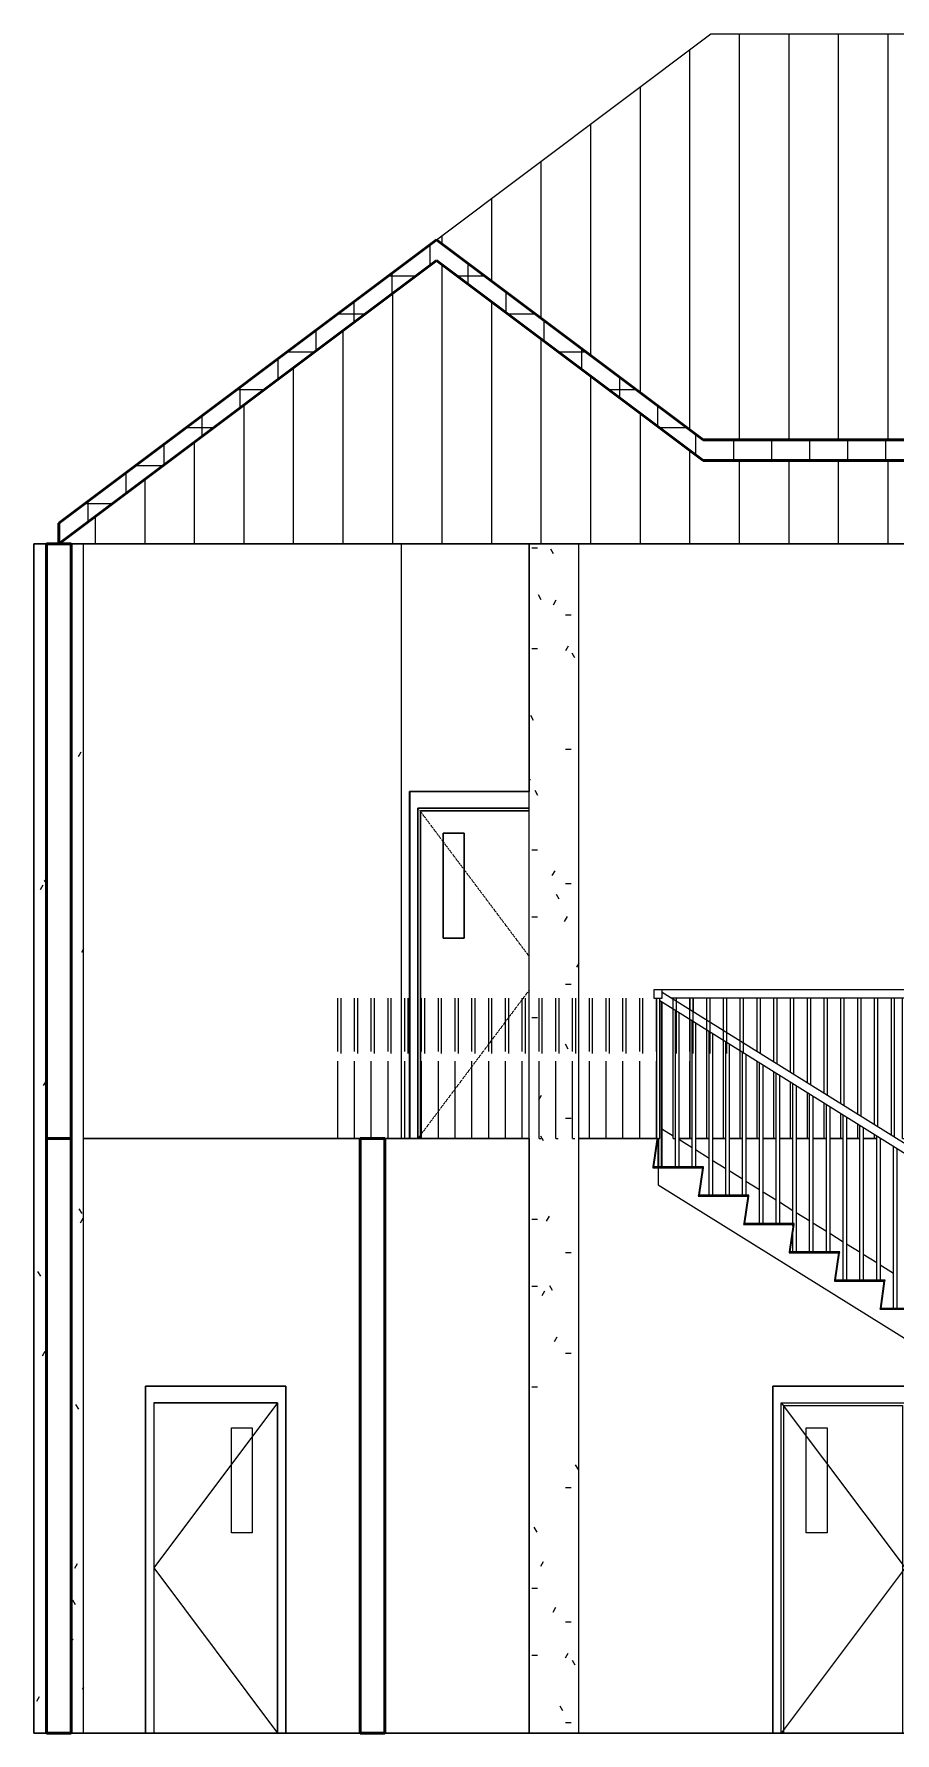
# Model space of a CAD drawing. Header units: millimetres. Extents: x 5566 to 76250, y 4768 to 55588.
# Drawn here: x 62875 to 68090, y 41392 to 51680 of the extents above; entities that cross this region are included whole.
import ezdxf

# ---------------------------------------------------------------- set-up
doc = ezdxf.new("R2010")
doc.units = ezdxf.units.MM
doc.linetypes.add('Dash 1_5mm', pattern=[3, 1.5, -1.5])
doc.layers.get('0').update_dxf_attribs({"color": 250})
for name, color, linetype, lineweight in [('A-COLS-____-OTLN', 7, 'Continuous', 9), ('A-DOOR', 255, 'Continuous', 15), ('A-DOOR-____-OTLN-1', 31, 'Dash 1_5mm', 9), ('A-DOOR-____-OTLN-2', 31, 'Continuous', 9), ('A-DOOR-FRAM', 255, 'Continuous', 18), ('A-DOOR-FRAM-OTLN', 31, 'Continuous', 9), ('A-DOOR-GLAZ-MCUT', 7, 'Continuous', 35), ('A-DOOR-GLAZ-OTLN', 7, 'Continuous', 9), ('A-FLOR-____-OTLN', 7, 'Continuous', 15), ('A-FLOR-HRAL', 255, 'Continuous', 9), ('A-FLOR-HRAL-OTLN', 11, 'Continuous', 9), ('A-GLAZ-____-OTLN', 7, 'Continuous', 15), ('A-ROOF-____-MCUT', 7, 'Continuous', 50), ('A-ROOF-____-OTLN', 7, 'Continuous', 15), ('A-WALL-____-MCUT', 7, 'Continuous', 50), ('A-WALL-____-OTLN', 7, 'Continuous', 15), ('P-SANR-FIXT-OTLN', 7, 'Continuous', 9), ('S-STRS-____-MCUT', 7, 'Continuous', 18), ('S-STRS-____-OTLN', 7, 'Continuous', 9)]:
    doc.layers.add(name, color=color, linetype=linetype, lineweight=lineweight)
doc.layers.add('A-ROOF-____-PATT-1', color=7, linetype='Continuous', lineweight=9, true_color=0xc0c0c0)
pattern_1 = [(0, (70563.75, 46535.98), (812.8, 203.2), [33.528, -576.072, 33.528, -576.072, -3251.2]), (0, (70563.75, 46535.98), (812.8, 203.2), [-1219.2, 33.528, -1185.672, 33.528, -576.072, -1422.4]), (0, (70563.75, 46535.98), (812.8, 203.2), [-3048, 33.528, -372.872, 33.528, -982.472]), (120, (70868.55, 46637.58), (-582.3764, 602.3054), [33.528, -576.072, 33.528, -3827.272]), (120, (70868.55, 46637.58), (-582.3764, 602.3054), [-643.128, -576.072, 33.528, -1185.672, -2032]), (120, (70868.55, 46637.58), (-582.3764, 602.3054), [-2438.4, 33.528, -576.072, 33.528, -1388.872]), (120, (70868.55, 46637.58), (-582.3764, 602.3054), [-3081.528, -372.872, 33.528, -982.472]), (240, (70970.15, 47043.98), (-230.4236, -805.5054), [33.528, -576.072, 33.528, -3827.272]), (240, (70970.15, 47043.98), (-230.4236, -805.5054), [-643.128, -576.072, 33.528, -1185.672, -2032]), (240, (70970.15, 47043.98), (-230.4236, -805.5054), [-2438.4, 33.528, -576.072, 33.528, -1388.872]), (240, (70970.15, 47043.98), (-230.4236, -805.5054), [-3081.528, -372.872, 33.528, -982.472])]

# ---------------------------------------------------------------- blocks, each defined once
blk = doc.blocks.new('M_Door-Passage-Single-Vision_Lite - 750 x 2000mm-1696654-Section 3')
at = {"layer": 'A-DOOR'}
for p, q in [((-8497, 2000), (-9247, 2000)), ((-9247, 2000), (-9247, 0)), ((-8497, 2000), (-9247, 1000)), ((-8497, 0), (-8497, 2000)), ((-8777, 1213), (-8777, 1848)), ((-8777, 1848), (-8650, 1848)), ((-8650, 1848), (-8650, 1213)), ((-8650, 1213), (-8777, 1213)), ((-9247, 1000), (-8497, 0)), ((-9247, 0), (-8497, 0))]:
    blk.add_line(p, q, dxfattribs=at)
at = {"layer": 'A-DOOR-FRAM'}
for p, q in [((-9247, 2000), (-9247, 0)), ((-9247, 2000), (-8497, 2000)), ((-8497, 2000), (-8497, 0)), ((-9247, 0), (-9297, 0)), ((-8497, 0), (-8447, 0))]:
    blk.add_line(p, q, dxfattribs=at)
blk = doc.blocks.new('M_Door-Passage-Single-Vision_Lite - 750 x 2000mm-V1-Section 3')
at = {"layer": 'A-DOOR'}
for p, q in [((-5447, 2000), (-4697, 1000)), ((-5295, 1848), (-5168, 1848)), ((-5295, 1213), (-5295, 1848)), ((-5168, 1848), (-5168, 1213)), ((-5168, 1213), (-5295, 1213)), ((-4697, 1000), (-5447, 0)), ((-5432, 0), (-4713, 0))]:
    blk.add_line(p, q, dxfattribs=at)
at = {"layer": 'A-DOOR-FRAM'}
for p, q in [((-4647, 2100), (-5497, 2100)), ((-5497, 2100), (-5497, 0)), ((-4647, 2100), (-4647, 0)), ((-5447, 2000), (-4697, 2000)), ((-5447, 0), (-5447, 2000)), ((-5432, 1984), (-4713, 1984)), ((-5432, 0), (-5432, 1984)), ((-4713, 1984), (-4713, 0)), ((-4697, 2000), (-4697, 0)), ((-5497, 0), (-5447, 0)), ((-5447, 0), (-5432, 0)), ((-4697, 0), (-4713, 0)), ((-4647, 0), (-4697, 0))]:
    blk.add_line(p, q, dxfattribs=at)
blk = doc.blocks.new('M_Window-Fixed - 600 x 900mm-V6-Section 3')
at = {"layer": 'A-GLAZ-____-OTLN'}
blk.add_line((-9747, 1800), (-9747, 900), dxfattribs=at)
blk = doc.blocks.new('M_Door-Passage-Single-Vision_Lite - 750 x 2000mm-V7-Section 3')
at = {"layer": 'A-DOOR-____-OTLN-2'}
for p, q in [((-6397, 3600), (-6193, 3600)), ((-6193, 3600), (-6397, 3600)), ((-6067, 3600), (-5986, 3600)), ((-5986, 3600), (-6067, 3600)), ((-5966, 3600), (-5884, 3600)), ((-5884, 3600), (-5966, 3600)), ((-5864, 3600), (-5783, 3600)), ((-5783, 3600), (-5864, 3600)), ((-5763, 3600), (-5681, 3600)), ((-5681, 3600), (-5763, 3600)), ((-5661, 3600), (-5647, 3600)), ((-5647, 3600), (-5661, 3600))]:
    blk.add_line(p, q, dxfattribs=at)
at = {"layer": 'A-DOOR-FRAM-OTLN'}
for p, q in [((-6397, 3600), (-6447, 3600)), ((-6447, 3600), (-6397, 3600)), ((-6382, 3600), (-6397, 3600)), ((-6397, 3600), (-6382, 3600)), ((-5647, 3600), (-5661, 3600)), ((-5661, 3600), (-5647, 3600)), ((-5647, 3600), (-5597, 3600)), ((-5597, 3600), (-5647, 3600))]:
    blk.add_line(p, q, dxfattribs=at)
blk = doc.blocks.new('M_Door-Passage-Single-Vision_Lite - 750 x 2000mm-V8-Section 3')
at = {"layer": 'A-DOOR-____-OTLN-1'}
for p, q in [((-7647, 5600), (-6972, 4700)), ((-6972, 4500), (-7647, 3600))]:
    blk.add_line(p, q, dxfattribs=at)
at = {"layer": 'A-DOOR-____-OTLN-2'}
for p, q in [((-7647, 5600), (-7647, 3600)), ((-6972, 5600), (-7647, 5600)), ((-7647, 5600), (-6972, 5600)), ((-7647, 3600), (-7647, 5600)), ((-7495, 5448), (-7368, 5448)), ((-7495, 4813), (-7495, 5448)), ((-7495, 5448), (-7495, 4813)), ((-7368, 5448), (-7495, 5448)), ((-7368, 5448), (-7368, 4813)), ((-7368, 4813), (-7368, 5448)), ((-7368, 4813), (-7495, 4813)), ((-7495, 4813), (-7368, 4813)), ((-7647, 3600), (-6972, 3600)), ((-6972, 3600), (-7647, 3600))]:
    blk.add_line(p, q, dxfattribs=at)
at = {"layer": 'A-DOOR-FRAM-OTLN'}
for p, q in [((-6972, 5700), (-7697, 5700)), ((-7697, 3600), (-7697, 5700)), ((-7697, 5700), (-7697, 3600)), ((-7697, 5700), (-6972, 5700)), ((-6972, 5600), (-7647, 5600)), ((-7647, 5600), (-7647, 3600)), ((-6972, 5600), (-7647, 5600)), ((-7647, 5600), (-7647, 3600)), ((-7647, 5600), (-6972, 5600)), ((-7647, 5600), (-6972, 5600)), ((-7647, 3600), (-7647, 5600)), ((-7647, 3600), (-7647, 5600)), ((-6972, 5584), (-7632, 5584)), ((-7632, 5584), (-7632, 3600)), ((-7632, 5584), (-6972, 5584)), ((-7632, 3600), (-7632, 5584)), ((-7647, 3600), (-7697, 3600)), ((-7697, 3600), (-7647, 3600)), ((-7632, 3600), (-7647, 3600)), ((-7647, 3600), (-7632, 3600))]:
    blk.add_line(p, q, dxfattribs=at)
at = {"layer": 'A-DOOR-GLAZ-OTLN'}
for p, q in [((-7495, 5448), (-7495, 4813)), ((-7368, 5448), (-7495, 5448)), ((-7495, 5448), (-7368, 5448)), ((-7495, 4813), (-7495, 5448)), ((-7368, 4813), (-7368, 5448)), ((-7368, 5448), (-7368, 4813)), ((-7495, 4813), (-7368, 4813)), ((-7368, 4813), (-7495, 4813))]:
    blk.add_line(p, q, dxfattribs=at)
blk = doc.blocks.new('M_Door-Passage-Single-Vision_Lite - 750 x 2000mm-V9-Section 3')
at = {"layer": 'A-DOOR-____-OTLN-2'}
for p, q in [((-8447, 3600), (-9197, 3600)), ((-9197, 3600), (-8447, 3600))]:
    blk.add_line(p, q, dxfattribs=at)
at = {"layer": 'A-DOOR-FRAM-OTLN'}
for p, q in [((-9197, 3600), (-9247, 3600)), ((-9247, 3600), (-9197, 3600)), ((-9197, 3600), (-9182, 3600)), ((-9182, 3600), (-9197, 3600)), ((-8463, 3600), (-8447, 3600)), ((-8447, 3600), (-8463, 3600)), ((-8447, 3600), (-8397, 3600)), ((-8397, 3600), (-8447, 3600))]:
    blk.add_line(p, q, dxfattribs=at)
blk = doc.blocks.new('Railing - 20mm-1718728-Section 3')
at = {"layer": 'A-FLOR-HRAL'}
for p, q in [((-6169, 4426), (-6169, 3429)), ((-6189, 3429), (-6189, 3600))]:
    blk.add_line(p, q, dxfattribs=at)
blk = doc.blocks.new('Railing - 20mm-1718726-Section 3')
at = {"layer": 'A-FLOR-HRAL'}
for p, q in [((-6087, 3429), (-6087, 4376)), ((-6067, 4363), (-6067, 3429))]:
    blk.add_line(p, q, dxfattribs=at)
blk = doc.blocks.new('Railing - 20mm-1718724-Section 3')
at = {"layer": 'A-FLOR-HRAL'}
for p, q in [((-5986, 3429), (-5986, 4312)), ((-5966, 4300), (-5966, 3429))]:
    blk.add_line(p, q, dxfattribs=at)
blk = doc.blocks.new('Railing - 20mm-1718722-Section 3')
at = {"layer": 'A-FLOR-HRAL'}
for p, q in [((-5884, 3257), (-5884, 4249)), ((-5864, 4236), (-5864, 3257))]:
    blk.add_line(p, q, dxfattribs=at)
blk = doc.blocks.new('Railing - 20mm-1718720-Section 3')
at = {"layer": 'A-FLOR-HRAL'}
for p, q in [((-5783, 3257), (-5783, 4185)), ((-5763, 4173), (-5763, 3257))]:
    blk.add_line(p, q, dxfattribs=at)
blk = doc.blocks.new('Railing - 20mm-1718718-Section 3')
at = {"layer": 'A-FLOR-HRAL'}
for p, q in [((-5681, 3257), (-5681, 4122)), ((-5661, 4110), (-5661, 3257))]:
    blk.add_line(p, q, dxfattribs=at)
blk = doc.blocks.new('Railing - 20mm-1718716-Section 3')
at = {"layer": 'A-FLOR-HRAL'}
for p, q in [((-5579, 3086), (-5579, 4059)), ((-5559, 4046), (-5559, 3086))]:
    blk.add_line(p, q, dxfattribs=at)
blk = doc.blocks.new('Railing - 20mm-1718714-Section 3')
at = {"layer": 'A-FLOR-HRAL'}
for p, q in [((-5478, 3086), (-5478, 3995)), ((-5458, 3983), (-5458, 3086))]:
    blk.add_line(p, q, dxfattribs=at)
blk = doc.blocks.new('Railing - 20mm-1718712-Section 3')
at = {"layer": 'A-FLOR-HRAL'}
for p, q in [((-5376, 3086), (-5376, 3932)), ((-5356, 3920), (-5356, 2914)), ((-5376, 3068), (-5376, 3080)), ((-5376, 2914), (-5376, 3027))]:
    blk.add_line(p, q, dxfattribs=at)
blk = doc.blocks.new('Railing - 20mm-1718710-Section 3')
at = {"layer": 'A-FLOR-HRAL'}
for p, q in [((-5275, 2914), (-5275, 3869)), ((-5255, 3856), (-5255, 2914))]:
    blk.add_line(p, q, dxfattribs=at)
blk = doc.blocks.new('Railing - 20mm-1718708-Section 3')
at = {"layer": 'A-FLOR-HRAL'}
for p, q in [((-5173, 2914), (-5173, 3805)), ((-5153, 3793), (-5153, 2914))]:
    blk.add_line(p, q, dxfattribs=at)
blk = doc.blocks.new('Railing - 20mm-1718706-Section 3')
at = {"layer": 'A-FLOR-HRAL'}
for p, q in [((-5071, 2743), (-5071, 3742)), ((-5051, 3730), (-5051, 2743))]:
    blk.add_line(p, q, dxfattribs=at)
blk = doc.blocks.new('Railing - 20mm-1718704-Section 3')
at = {"layer": 'A-FLOR-HRAL'}
for p, q in [((-4970, 2743), (-4970, 3679)), ((-4950, 3666), (-4950, 2743))]:
    blk.add_line(p, q, dxfattribs=at)
blk = doc.blocks.new('Railing - 20mm-1718702-Section 3')
at = {"layer": 'A-FLOR-HRAL'}
for p, q in [((-4868, 2743), (-4868, 3615)), ((-4848, 3603), (-4848, 2743))]:
    blk.add_line(p, q, dxfattribs=at)
blk = doc.blocks.new('Railing - 20mm-1718700-Section 3')
at = {"layer": 'A-FLOR-HRAL'}
for p, q in [((-4767, 2571), (-4767, 3552)), ((-4747, 3540), (-4747, 2571))]:
    blk.add_line(p, q, dxfattribs=at)
blk = doc.blocks.new('Railing - 20mm-1694324-Section 3')
at = {"layer": 'A-FLOR-HRAL'}
for p, q in [((-6173, 4429), (-6173, 3429)), ((-6193, 3429), (-6193, 3600))]:
    blk.add_line(p, q, dxfattribs=at)
blk = doc.blocks.new('Railing - Railing-1694290-Section 3')
for name in ['Railing - 20mm-1694324-Section 3', 'Railing - 20mm-1718728-Section 3', 'Railing - 20mm-1718726-Section 3', 'Railing - 20mm-1718724-Section 3', 'Railing - 20mm-1718722-Section 3', 'Railing - 20mm-1718720-Section 3', 'Railing - 20mm-1718718-Section 3', 'Railing - 20mm-1718716-Section 3', 'Railing - 20mm-1718714-Section 3', 'Railing - 20mm-1718712-Section 3', 'Railing - 20mm-1718710-Section 3', 'Railing - 20mm-1718708-Section 3', 'Railing - 20mm-1718706-Section 3', 'Railing - 20mm-1718704-Section 3', 'Railing - 20mm-1718702-Section 3', 'Railing - 20mm-1718700-Section 3']:
    blk.add_blockref(name, (0, 0))
blk = doc.blocks.new('Top Rail Type - Top Rail_Internal_-1694300-Section 3')
at = {"layer": 'A-FLOR-HRAL'}
for p, q in [((-6183, 4435), (-693, 1013)), ((-693, 1071), (-6168, 4484))]:
    blk.add_line(p, q, dxfattribs=at)
blk = doc.blocks.new('M_Door-Passage-Single-Vision_Lite - 750 x 2000mm-V11-Section 3')
at = {"layer": 'A-DOOR-____-OTLN-2'}
blk.add_line((-9772, 0), (-9817, 0), dxfattribs=at)
blk.add_line((-9772, 0), (-9817, 0), dxfattribs=at)
at = {"layer": 'A-DOOR-FRAM-OTLN'}
for p, q in [((-9772, 0), (-9922, 0)), ((-9922, 0), (-9873, 0)), ((-9873, 0), (-9922, 0)), ((-9922, 0), (-9772, 0)), ((-9873, 0), (-9822, 0)), ((-9822, 0), (-9873, 0)), ((-9822, 0), (-9772, 0)), ((-9772, 0), (-9822, 0))]:
    blk.add_line(p, q, dxfattribs=at)
blk = doc.blocks.new('Railing - 20mm-V14-Section 3')
at = {"layer": 'A-FLOR-HRAL'}
for p, q in [((-5695, 4190), (-5695, 4450)), ((-5675, 4177), (-5675, 4450)), ((-5695, 3600), (-5695, 4131)), ((-5695, 3600), (-5681, 3600))]:
    blk.add_line(p, q, dxfattribs=at)
blk = doc.blocks.new('Railing - 20mm-V15-Section 3')
at = {"layer": 'A-FLOR-HRAL'}
for p, q in [((-5593, 4126), (-5593, 4450)), ((-5573, 4114), (-5573, 4450)), ((-5593, 3600), (-5593, 4067)), ((-5593, 3600), (-5579, 3600))]:
    blk.add_line(p, q, dxfattribs=at)
blk = doc.blocks.new('Railing - 20mm-V16-Section 3')
at = {"layer": 'A-FLOR-HRAL'}
for p, q in [((-5491, 4063), (-5491, 4450)), ((-5471, 4050), (-5471, 4450)), ((-5491, 3600), (-5491, 4004)), ((-5491, 3600), (-5478, 3600))]:
    blk.add_line(p, q, dxfattribs=at)
blk = doc.blocks.new('Railing - Railing-1708716-Section 3')
for name, p in [('Railing - 20mm-V15-Section 3', (-2540, 0)), ('Railing - 20mm-V15-Section 3', (-2438.4, 0)), ('Railing - 20mm-V15-Section 3', (-2336.8, 0)), ('Railing - 20mm-V15-Section 3', (-2235.2, 0)), ('Railing - 20mm-V15-Section 3', (-2133.6, 0)), ('Railing - 20mm-V15-Section 3', (-2032, 0)), ('Railing - 20mm-V15-Section 3', (-1930.4, 0)), ('Railing - 20mm-V15-Section 3', (-1828.8, 0)), ('Railing - 20mm-V15-Section 3', (-1727.2, 0)), ('Railing - 20mm-V15-Section 3', (-1625.6, 0)), ('Railing - 20mm-V15-Section 3', (-1524, 0)), ('Railing - 20mm-V15-Section 3', (-1422.4, 0)), ('Railing - 20mm-V15-Section 3', (-1320.8, 0)), ('Railing - 20mm-V15-Section 3', (-1219.2, 0)), ('Railing - 20mm-V15-Section 3', (-1117.6, 0)), ('Railing - 20mm-V15-Section 3', (-1016, 0)), ('Railing - 20mm-V15-Section 3', (-914.4, 0)), ('Railing - 20mm-V15-Section 3', (-812.8, 0)), ('Railing - 20mm-V15-Section 3', (-711.2, 0)), ('Railing - 20mm-V15-Section 3', (-609.6, 0)), ('Railing - 20mm-V15-Section 3', (-508, 0)), ('Railing - 20mm-V15-Section 3', (-406.4, 0)), ('Railing - 20mm-V15-Section 3', (-304.8, 0)), ('Railing - 20mm-V15-Section 3', (-203.2, 0)), ('Railing - 20mm-V14-Section 3', (0, 0)), ('Railing - 20mm-V15-Section 3', (-101.6, 0)), ('Railing - 20mm-V15-Section 3', (0, 0)), ('Railing - 20mm-V16-Section 3', (0, 0)), ('Railing - 20mm-V16-Section 3', (0, 0)), ('Railing - 20mm-V16-Section 3', (0, 0)), ('Railing - 20mm-V16-Section 3', (0, 0)), ('Railing - 20mm-V16-Section 3', (0, 0)), ('Railing - 20mm-V16-Section 3', (0, 0)), ('Railing - 20mm-V16-Section 3', (0, 0)), ('Railing - 20mm-V16-Section 3', (0, 0)), ('Railing - 20mm-V16-Section 3', (0, 0)), ('Railing - 20mm-V16-Section 3', (0, 0))]:
    blk.add_blockref(name, p)
blk = doc.blocks.new('M_Water Closet - Flush Tank - Private - 6_1 Lpf-V17-Section 3')
at = {"layer": 'P-SANR-FIXT-OTLN'}
for p, q in [((-9747, 4368), (-9747, 4307)), ((-9747, 4368), (-9747, 4307)), ((-9174, 3600), (-9544, 3600)), ((-9544, 3600), (-9174, 3600))]:
    blk.add_line(p, q, dxfattribs=at)
blk = doc.blocks.new('M_Water Closet - Flush Tank - Private - 6_1 Lpf-V18-Section 3')
at = {"layer": 'P-SANR-FIXT-OTLN'}
for p, q in [((-5986, 3600), (-6067, 3600)), ((-6067, 3600), (-5986, 3600)), ((-5884, 3600), (-5966, 3600)), ((-5966, 3600), (-5884, 3600)), ((-5858, 3600), (-5864, 3600)), ((-5864, 3600), (-5858, 3600))]:
    blk.add_line(p, q, dxfattribs=at)
blk = doc.blocks.new('Railing - 20mm-V8-Section 3')
at = {"layer": 'A-FLOR-HRAL'}
for p, q in [((-4712, 3600), (-4712, 4450)), ((-4692, 3600), (-4692, 4450)), ((-4712, 3600), (-4692, 3600))]:
    blk.add_line(p, q, dxfattribs=at)
blk = doc.blocks.new('Railing - 20mm-V9-Section 3')
at = {"layer": 'A-FLOR-HRAL'}
for p, q in [((-6203, 4450), (-6203, 3600)), ((-6183, 3600), (-6183, 4450)), ((-6203, 3600), (-6183, 3600))]:
    blk.add_line(p, q, dxfattribs=at)
blk = doc.blocks.new('Railing - 20mm-V10-Section 3')
at = {"layer": 'A-FLOR-HRAL'}
for p, q in [((-6101, 4443), (-6101, 4450)), ((-6081, 4430), (-6081, 4450)), ((-6101, 3600), (-6101, 4384)), ((-6101, 3600), (-6087, 3600))]:
    blk.add_line(p, q, dxfattribs=at)
blk = doc.blocks.new('Railing - 20mm-V11-Section 3')
at = {"layer": 'A-FLOR-HRAL'}
for p, q in [((-5999, 4380), (-5999, 4450)), ((-5979, 4367), (-5979, 4450)), ((-5999, 3600), (-5999, 4321)), ((-5999, 3600), (-5986, 3600))]:
    blk.add_line(p, q, dxfattribs=at)
blk = doc.blocks.new('Railing - 20mm-V12-Section 3')
at = {"layer": 'A-FLOR-HRAL'}
for p, q in [((-5898, 4316), (-5898, 4450)), ((-5878, 4304), (-5878, 4450)), ((-5898, 3600), (-5898, 4257)), ((-5898, 3600), (-5884, 3600))]:
    blk.add_line(p, q, dxfattribs=at)
blk = doc.blocks.new('Railing - 20mm-V13-Section 3')
at = {"layer": 'A-FLOR-HRAL'}
for p, q in [((-5796, 4253), (-5796, 4450)), ((-5776, 4240), (-5776, 4450)), ((-5796, 3600), (-5796, 4194)), ((-5796, 3600), (-5783, 3600))]:
    blk.add_line(p, q, dxfattribs=at)
blk = doc.blocks.new('Railing - 20mm-V17-Section 3')
at = {"layer": 'A-FLOR-HRAL'}
for p, q in [((-5390, 4000), (-5390, 4450)), ((-5370, 3987), (-5370, 4450)), ((-5390, 3600), (-5390, 3941)), ((-5390, 3600), (-5376, 3600))]:
    blk.add_line(p, q, dxfattribs=at)
blk = doc.blocks.new('Railing - 20mm-V18-Section 3')
at = {"layer": 'A-FLOR-HRAL'}
for p, q in [((-5288, 3936), (-5288, 4450)), ((-5268, 3924), (-5268, 4450)), ((-5288, 3600), (-5288, 3877)), ((-5288, 3600), (-5275, 3600))]:
    blk.add_line(p, q, dxfattribs=at)
blk = doc.blocks.new('Railing - 20mm-V19-Section 3')
at = {"layer": 'A-FLOR-HRAL'}
for p, q in [((-5187, 3873), (-5187, 4450)), ((-5167, 3860), (-5167, 4450)), ((-5187, 3600), (-5187, 3814)), ((-5187, 3600), (-5173, 3600))]:
    blk.add_line(p, q, dxfattribs=at)
blk = doc.blocks.new('Railing - 20mm-V20-Section 3')
at = {"layer": 'A-FLOR-HRAL'}
for p, q in [((-5085, 3810), (-5085, 4450)), ((-5065, 3797), (-5065, 4450)), ((-5085, 3600), (-5085, 3751)), ((-5085, 3600), (-5071, 3600))]:
    blk.add_line(p, q, dxfattribs=at)
blk = doc.blocks.new('Railing - 20mm-V21-Section 3')
at = {"layer": 'A-FLOR-HRAL'}
for p, q in [((-4983, 3746), (-4983, 4450)), ((-4963, 3734), (-4963, 4450)), ((-4983, 3600), (-4983, 3687)), ((-4983, 3600), (-4970, 3600))]:
    blk.add_line(p, q, dxfattribs=at)
blk = doc.blocks.new('Railing - 20mm-V22-Section 3')
at = {"layer": 'A-FLOR-HRAL'}
for p, q in [((-4882, 3683), (-4882, 4450)), ((-4862, 3670), (-4862, 4450)), ((-4882, 3600), (-4882, 3624)), ((-4882, 3600), (-4868, 3600))]:
    blk.add_line(p, q, dxfattribs=at)
blk = doc.blocks.new('Railing - 20mm-V23-Section 3')
at = {"layer": 'A-FLOR-HRAL'}
for p, q in [((-4780, 3620), (-4780, 4450)), ((-4760, 3607), (-4760, 4450))]:
    blk.add_line(p, q, dxfattribs=at)
blk = doc.blocks.new('Railing - Railing-1718751-Section 3')
at = {"layer": 'A-FLOR-HRAL'}
for p, q in [((-6218, 4500), (-6218, 4450)), ((-6168, 4500), (-6218, 4500)), ((-6218, 4450), (-6168, 4450)), ((-6168, 4450), (-6168, 4500)), ((-4693, 4500), (-6168, 4500)), ((-4693, 4450), (-6112, 4450)), ((-4693, 4500), (-4693, 4450))]:
    blk.add_line(p, q, dxfattribs=at)
for name in ['Railing - 20mm-V9-Section 3', 'Railing - 20mm-V10-Section 3', 'Railing - 20mm-V11-Section 3', 'Railing - 20mm-V12-Section 3', 'Railing - 20mm-V13-Section 3', 'Railing - 20mm-V14-Section 3', 'Railing - 20mm-V15-Section 3', 'Railing - 20mm-V16-Section 3', 'Railing - 20mm-V17-Section 3', 'Railing - 20mm-V18-Section 3', 'Railing - 20mm-V19-Section 3', 'Railing - 20mm-V20-Section 3', 'Railing - 20mm-V21-Section 3', 'Railing - 20mm-V22-Section 3', 'Railing - 20mm-V23-Section 3', 'Railing - 20mm-V8-Section 3']:
    blk.add_blockref(name, (0, 0))
blk = doc.blocks.new('Top Rail Type - Top Rail_Internal_-1718892-Section 3')
at = {"layer": 'A-FLOR-HRAL'}
for p, q in [((-6218, 4500), (-6218, 4450)), ((-6168, 4500), (-6218, 4500)), ((-6218, 4450), (-6168, 4450)), ((-6168, 4450), (-6168, 4500)), ((-4693, 4500), (-6168, 4500)), ((-4693, 4450), (-6112, 4450)), ((-4693, 4500), (-4693, 4450))]:
    blk.add_line(p, q, dxfattribs=at)

msp = doc.modelspace()

# ---------------------------------------------------------------- hatches: boundary and pattern name
at = {"layer": 'A-COLS-____-OTLN'}
h = msp.add_hatch(dxfattribs=at)
h.set_pattern_fill('FP_1', color=256, style=0, pattern_type=2)
h.set_pattern_definition(pattern_1)
h.paths.add_polyline_path([(62950, 41392.22561), (62950, 48592.22561), (62875, 48592.22561), (62875, 41392.22561)])
h = msp.add_hatch(dxfattribs=at)
h.set_pattern_fill('FP_1', color=256, style=0, pattern_type=2)
h.set_pattern_definition(pattern_1)
h.paths.add_polyline_path([(63175, 41392.22561), (63175, 48592.22561), (63100, 48592.22561), (63100, 41392.22561)])
h = msp.add_hatch(dxfattribs=at)
h.set_pattern_fill('FP_1', color=256, style=0, pattern_type=2)
h.set_pattern_definition(pattern_1)
h.paths.add_polyline_path([(66175, 41392.22561), (66175, 48592.22561), (65875, 48592.22561), (65875, 41392.22561)])
at = {"layer": 'A-ROOF-____-PATT-1'}
h = msp.add_hatch(dxfattribs=at)
h.set_pattern_fill('FP_4', color=256, style=0, pattern_type=2)
h.set_pattern_definition([(90, (72847.44, 47841.58), (-300, 2e-14), [])])
h.paths.add_polyline_path([(70564.40251, 49221.68417), (74552.38859, 49221.68417), (72575, 50704.72561), (69575, 50704.72561), (68275, 51679.72561), (66975, 51679.72561), (65312.5, 50432.85061), (66927.38859, 49221.68417), (68887.85978, 49221.68417)])
h = msp.add_hatch(dxfattribs=at)
h.set_pattern_fill('FP_2', color=256, style=0, pattern_type=2)
h.set_pattern_definition([(0, (70563.75, 46535.98), (0, 230), []), (90, (70563.75, 46535.98), (-230, 1e-14), [])])
h.paths.add_polyline_path([(75225, 48592.22561), (75225, 48717.22561), (74552.38859, 49221.68417), (66927.38859, 49221.68417), (65312.5, 50432.85061), (63025, 48717.22561), (63025, 48592.22561), (65312.5, 50307.85061), (66927.38859, 49096.68417), (74552.38859, 49096.68417)])
h = msp.add_hatch(dxfattribs=at)
h.set_pattern_fill('FP_3', color=256, style=0, pattern_type=2)
h.set_pattern_definition([(90, (72847.44, 53214.87), (-300, 2e-14), [])])
h.paths.add_polyline_path([(71175, 48592.22561), (72225, 48592.22561), (71552.38859, 49096.68417), (66927.38859, 49096.68417), (65312.5, 50307.85061), (63025, 48592.22561), (70564.40251, 48592.22561)])

# ---------------------------------------------------------------- linework, layer by layer
at = {"layer": 'A-COLS-____-OTLN'}
for p, q in [((62875, 48592.22561), (62950, 48592.22561)), ((62950, 48592.22561), (62875, 48592.22561)), ((62875, 48592.22561), (62875, 41392.22561)), ((62875, 41392.22561), (62875, 48592.22561)), ((62875, 48592.22561), (62950, 48592.22561)), ((63175, 48592.22561), (62875, 48592.22561)), ((62875, 48592.22561), (62875, 41392.22561)), ((62875, 41392.22561), (62875, 48592.22561)), ((62950, 44992.22561), (62950, 48592.22561)), ((62950, 48592.22561), (62950, 44992.22561)), ((62950, 48592.22561), (63100, 48592.22561)), ((62950, 44992.22561), (62950, 48592.22561)), ((62950, 44992.22561), (62950, 48592.22561)), ((63100, 48592.22561), (63100, 44992.22561)), ((63175, 48592.22561), (63100, 48592.22561)), ((63100, 48592.22561), (63175, 48592.22561)), ((63100, 44992.22561), (63100, 48592.22561)), ((63100, 48592.22561), (63100, 44992.22561)), ((63100, 48592.22561), (63100, 44992.22561)), ((63100, 48592.22561), (63175, 48592.22561)), ((63100, 48592.22561), (63175, 48592.22561)), ((63100, 48592.22561), (63175, 48592.22561)), ((63100, 48592.22561), (63100, 44992.22561)), ((63100, 48592.22561), (63100, 44992.22561)), ((63100, 44992.22561), (63100, 48592.22561)), ((63100, 48592.22561), (63175, 48592.22561)), ((63100, 48592.22561), (63175, 48592.22561)), ((63175, 41392.22561), (63175, 48592.22561)), ((63175, 44992.22561), (63175, 48592.22561)), ((66175, 48592.22561), (65875, 48592.22561)), ((65875, 48592.22561), (66175, 48592.22561)), ((66050, 48592.22561), (65875, 48592.22561)), ((65875, 48592.22561), (66050, 48592.22561)), ((65875, 48592.22561), (66050, 48592.22561)), ((66050, 48592.22561), (65875, 48592.22561)), ((65875, 48592.22561), (65875, 47092.22561)), ((65875, 41392.22561), (65875, 48592.22561)), ((65875, 48592.22561), (66175, 48592.22561)), ((65875, 48592.22561), (66175, 48592.22561)), ((66175, 41392.22561), (66175, 48592.22561)), ((66175, 44992.22561), (66175, 48592.22561)), ((62950, 41392.22561), (62950, 44992.22561)), ((62950, 44992.22561), (62950, 41392.22561)), ((63100, 44992.22561), (62950, 44992.22561)), ((63100, 44992.22561), (62950, 44992.22561)), ((63100, 44992.22561), (63100, 41392.22561)), ((63100, 44992.22561), (63100, 41392.22561)), ((63100, 41392.22561), (63100, 44992.22561)), ((63100, 44992.22561), (63100, 41392.22561)), ((63175, 41392.22561), (63175, 44992.22561)), ((65875, 41392.22561), (65875, 44992.22561)), ((65875, 44992.22561), (65875, 41392.22561)), ((65875, 44992.22561), (65875, 41392.22561)), ((66175, 41392.22561), (66175, 44992.22561)), ((62875, 41392.22561), (62950, 41392.22561)), ((62950, 41392.22561), (62875, 41392.22561)), ((62875, 41392.22561), (63175, 41392.22561)), ((63175, 41392.22561), (62875, 41392.22561)), ((63100, 41392.22561), (63175, 41392.22561)), ((63100, 41392.22561), (63175, 41392.22561)), ((63175, 41392.22561), (63100, 41392.22561)), ((63100, 41392.22561), (63175, 41392.22561)), ((63175, 41392.22561), (63100, 41392.22561)), ((63100, 41392.22561), (63175, 41392.22561)), ((65950, 41392.22561), (65875, 41392.22561)), ((65875, 41392.22561), (65950, 41392.22561)), ((65875, 41392.22561), (66175, 41392.22561)), ((65875, 41392.22561), (66175, 41392.22561)), ((66175, 41392.22561), (65875, 41392.22561)), ((65875, 41392.22561), (65950, 41392.22561)), ((65950, 41392.22561), (66100, 41392.22561)), ((66175, 41392.22561), (66100, 41392.22561)), ((66100, 41392.22561), (66175, 41392.22561)), ((66100, 41392.22561), (66175, 41392.22561)), ((66100, 41392.22561), (66175, 41392.22561)), ((66100, 41392.22561), (66175, 41392.22561))]:
    msp.add_line(p, q, dxfattribs=at)
at = {"layer": 'A-FLOR-____-OTLN'}
for p, q in [((63025, 44992.22561), (63100, 44992.22561)), ((63100, 44992.22561), (63025, 44992.22561)), ((63175, 44992.22561), (65875, 44992.22561)), ((65875, 44992.22561), (63175, 44992.22561)), ((67525, 44992.22561), (67572.87714, 44992.22561)), ((67572.87714, 44992.22561), (67525, 44992.22561)), ((67592.87714, 44992.22561), (67674.47714, 44992.22561)), ((67674.47714, 44992.22561), (67592.87714, 44992.22561)), ((67694.47714, 44992.22561), (67776.07714, 44992.22561)), ((67776.07714, 44992.22561), (67694.47714, 44992.22561)), ((67796.07714, 44992.22561), (67877.67714, 44992.22561)), ((67877.67714, 44992.22561), (67796.07714, 44992.22561)), ((67897.67714, 44992.22561), (67979.27714, 44992.22561)), ((67979.27714, 44992.22561), (67897.67714, 44992.22561)), ((67999.27714, 44992.22561), (68004.1106, 44992.22561)), ((68004.1106, 44992.22561), (67999.27714, 44992.22561))]:
    msp.add_line(p, q, dxfattribs=at)
at = {"layer": 'A-ROOF-____-MCUT'}
for p, q in [((65312.5, 50432.85061), (63025, 48717.22561)), ((66927.38859, 49221.68417), (65312.5, 50432.85061)), ((63025, 48592.22561), (65312.5, 50307.85061)), ((65312.5, 50307.85061), (66927.38859, 49096.68417)), ((74552.38859, 49221.68417), (66927.38859, 49221.68417)), ((66927.38859, 49096.68417), (74552.38859, 49096.68417)), ((63025, 48717.22561), (63025, 48592.22561))]:
    msp.add_line(p, q, dxfattribs=at)
at = {"layer": 'A-ROOF-____-OTLN'}
for p, q in [((65312.5, 50432.85061), (66975, 51679.72561)), ((66975, 51679.72561), (68275, 51679.72561)), ((66927.38859, 49221.68417), (65312.5, 50432.85061)), ((63025, 48592.22561), (65312.5, 50307.85061)), ((63025, 48592.22561), (72225, 48592.22561))]:
    msp.add_line(p, q, dxfattribs=at)
at = {"layer": 'A-WALL-____-MCUT'}
for p, q in [((63100, 48592.22561), (62950, 48592.22561)), ((62950, 48592.22561), (62950, 44992.22561)), ((63100, 44992.22561), (63100, 48592.22561)), ((63025, 44992.22561), (62950, 44992.22561)), ((62950, 44992.22561), (62950, 41392.22561)), ((62950, 44992.22561), (63100, 44992.22561)), ((63100, 44992.22561), (63025, 44992.22561)), ((63100, 41392.22561), (63100, 44992.22561)), ((65000, 44992.22561), (64850, 44992.22561)), ((64850, 44992.22561), (64850, 41392.22561)), ((65000, 41392.22561), (65000, 44992.22561)), ((62950, 41392.22561), (63100, 41392.22561)), ((64850, 41392.22561), (65000, 41392.22561))]:
    msp.add_line(p, q, dxfattribs=at)
at = {"layer": 'A-WALL-____-OTLN'}
for p, q in [((63175, 48592.22561), (63100, 48592.22561)), ((63100, 48592.22561), (63100, 44992.22561)), ((63100, 48592.22561), (63175, 48592.22561)), ((64950, 48592.22561), (63100, 48592.22561)), ((63100, 48592.22561), (63100, 44992.22561)), ((63100, 48592.22561), (65875, 48592.22561)), ((63100, 44992.22561), (63100, 48592.22561)), ((63175, 48592.22561), (63100, 48592.22561)), ((63100, 48592.22561), (63100, 44992.22561)), ((63100, 44992.22561), (63100, 48592.22561)), ((63100, 48592.22561), (63175, 48592.22561)), ((65875, 48592.22561), (63175, 48592.22561)), ((63175, 48592.22561), (65875, 48592.22561)), ((65100, 48592.22561), (63175, 48592.22561)), ((63175, 48592.22561), (64950, 48592.22561)), ((65875, 48592.22561), (65100, 48592.22561)), ((65100, 44992.22561), (65100, 48592.22561)), ((65100, 44992.22561), (65100, 48592.22561)), ((66050, 48592.22561), (65875, 48592.22561)), ((65875, 48592.22561), (66175, 48592.22561)), ((66175, 48592.22561), (65875, 48592.22561)), ((65875, 48592.22561), (66050, 48592.22561)), ((66175, 48592.22561), (69375, 48592.22561)), ((69375, 48592.22561), (66175, 48592.22561)), ((67450, 48592.22561), (66200, 48592.22561)), ((66200, 48592.22561), (69375, 48592.22561)), ((67600, 48592.22561), (66200, 48592.22561)), ((66200, 48592.22561), (67450, 48592.22561)), ((69375, 48592.22561), (67600, 48592.22561)), ((65150, 44992.22561), (65150, 47092.22561)), ((65150, 47092.22561), (65875, 47092.22561)), ((65875, 47092.22561), (65150, 47092.22561)), ((65150, 47092.22561), (65150, 44992.22561)), ((62950, 44992.22561), (63025, 44992.22561)), ((63100, 41392.22561), (63100, 44992.22561)), ((63100, 44992.22561), (63100, 41392.22561)), ((65875, 44992.22561), (63175, 44992.22561)), ((65875, 44992.22561), (63175, 44992.22561)), ((63175, 44992.22561), (65875, 44992.22561)), ((65875, 44992.22561), (63175, 44992.22561)), ((63175, 44992.22561), (63600, 44992.22561)), ((63600, 44992.22561), (63175, 44992.22561)), ((63175, 44992.22561), (64850, 44992.22561)), ((64850, 44992.22561), (63175, 44992.22561)), ((63175, 44992.22561), (65100, 44992.22561)), ((64950, 44992.22561), (63175, 44992.22561)), ((64450, 44992.22561), (64950, 44992.22561)), ((65150, 44992.22561), (64450, 44992.22561)), ((64850, 41392.22561), (64850, 44992.22561)), ((65100, 44992.22561), (65150, 44992.22561)), ((66654.37714, 44992.22561), (66175, 44992.22561)), ((66175, 44992.22561), (66654.37714, 44992.22561)), ((66654.37714, 44992.22561), (66175, 44992.22561)), ((66175, 44992.22561), (66654.37714, 44992.22561)), ((66654.37714, 44992.22561), (66175, 44992.22561)), ((66175, 44992.22561), (66654.37714, 44992.22561)), ((66200, 44992.22561), (66654.37714, 44992.22561)), ((66654.37714, 44992.22561), (66200, 44992.22561)), ((66200, 44992.22561), (66400, 44992.22561)), ((66400, 44992.22561), (66200, 44992.22561)), ((66861.67714, 44992.22561), (66780.07714, 44992.22561)), ((66780.07714, 44992.22561), (66861.67714, 44992.22561)), ((66861.67714, 44992.22561), (66780.07714, 44992.22561)), ((66780.07714, 44992.22561), (66861.67714, 44992.22561)), ((66780.07714, 44992.22561), (66861.67714, 44992.22561)), ((66861.67714, 44992.22561), (66780.07714, 44992.22561)), ((66780.07714, 44992.22561), (66861.67714, 44992.22561)), ((66861.67714, 44992.22561), (66780.07714, 44992.22561)), ((66963.27714, 44992.22561), (66881.67714, 44992.22561)), ((66881.67714, 44992.22561), (66963.27714, 44992.22561)), ((66963.27714, 44992.22561), (66881.67714, 44992.22561)), ((66881.67714, 44992.22561), (66963.27714, 44992.22561)), ((66881.67714, 44992.22561), (66963.27714, 44992.22561)), ((66963.27714, 44992.22561), (66881.67714, 44992.22561)), ((66881.67714, 44992.22561), (66963.27714, 44992.22561)), ((66963.27714, 44992.22561), (66881.67714, 44992.22561)), ((67064.87714, 44992.22561), (66983.27714, 44992.22561)), ((66983.27714, 44992.22561), (67064.87714, 44992.22561)), ((67064.87714, 44992.22561), (66983.27714, 44992.22561)), ((66983.27714, 44992.22561), (67064.87714, 44992.22561)), ((66983.27714, 44992.22561), (67064.87714, 44992.22561)), ((67064.87714, 44992.22561), (66983.27714, 44992.22561)), ((66983.27714, 44992.22561), (67064.87714, 44992.22561)), ((67064.87714, 44992.22561), (66983.27714, 44992.22561)), ((67166.47714, 44992.22561), (67084.87714, 44992.22561)), ((67084.87714, 44992.22561), (67166.47714, 44992.22561)), ((67166.47714, 44992.22561), (67084.87714, 44992.22561)), ((67084.87714, 44992.22561), (67166.47714, 44992.22561)), ((67084.87714, 44992.22561), (67166.47714, 44992.22561)), ((67166.47714, 44992.22561), (67084.87714, 44992.22561)), ((67084.87714, 44992.22561), (67166.47714, 44992.22561)), ((67166.47714, 44992.22561), (67084.87714, 44992.22561)), ((67268.07714, 44992.22561), (67186.47714, 44992.22561)), ((67186.47714, 44992.22561), (67268.07714, 44992.22561)), ((67268.07714, 44992.22561), (67186.47714, 44992.22561)), ((67186.47714, 44992.22561), (67268.07714, 44992.22561)), ((67186.47714, 44992.22561), (67268.07714, 44992.22561)), ((67268.07714, 44992.22561), (67186.47714, 44992.22561)), ((67186.47714, 44992.22561), (67268.07714, 44992.22561)), ((67268.07714, 44992.22561), (67186.47714, 44992.22561)), ((67250, 44992.22561), (67268.07714, 44992.22561)), ((67268.07714, 44992.22561), (67250, 44992.22561)), ((67369.67714, 44992.22561), (67288.07714, 44992.22561)), ((67288.07714, 44992.22561), (67369.67714, 44992.22561)), ((67369.67714, 44992.22561), (67288.07714, 44992.22561)), ((67288.07714, 44992.22561), (67369.67714, 44992.22561)), ((67288.07714, 44992.22561), (67369.67714, 44992.22561)), ((67369.67714, 44992.22561), (67288.07714, 44992.22561)), ((67288.07714, 44992.22561), (67369.67714, 44992.22561)), ((67369.67714, 44992.22561), (67288.07714, 44992.22561)), ((67288.07714, 44992.22561), (67369.67714, 44992.22561)), ((67369.67714, 44992.22561), (67288.07714, 44992.22561)), ((67471.27714, 44992.22561), (67389.67714, 44992.22561)), ((67389.67714, 44992.22561), (67471.27714, 44992.22561)), ((67471.27714, 44992.22561), (67389.67714, 44992.22561)), ((67389.67714, 44992.22561), (67471.27714, 44992.22561)), ((67389.67714, 44992.22561), (67450, 44992.22561)), ((67471.27714, 44992.22561), (67389.67714, 44992.22561)), ((67389.67714, 44992.22561), (67471.27714, 44992.22561)), ((67471.27714, 44992.22561), (67389.67714, 44992.22561)), ((67389.67714, 44992.22561), (67471.27714, 44992.22561)), ((67450, 44992.22561), (67389.67714, 44992.22561)), ((67572.87714, 44992.22561), (67491.27714, 44992.22561)), ((67491.27714, 44992.22561), (67572.87714, 44992.22561)), ((67572.87714, 44992.22561), (67491.27714, 44992.22561)), ((67491.27714, 44992.22561), (67572.87714, 44992.22561)), ((67572.87714, 44992.22561), (67491.27714, 44992.22561)), ((67491.27714, 44992.22561), (67572.87714, 44992.22561)), ((67572.87714, 44992.22561), (67491.27714, 44992.22561)), ((67491.27714, 44992.22561), (67572.87714, 44992.22561)), ((67674.47714, 44992.22561), (67592.87714, 44992.22561)), ((67592.87714, 44992.22561), (67674.47714, 44992.22561)), ((67674.47714, 44992.22561), (67592.87714, 44992.22561)), ((67592.87714, 44992.22561), (67674.47714, 44992.22561)), ((67674.47714, 44992.22561), (67592.87714, 44992.22561)), ((67592.87714, 44992.22561), (67674.47714, 44992.22561)), ((67674.47714, 44992.22561), (67592.87714, 44992.22561)), ((67592.87714, 44992.22561), (67600, 44992.22561)), ((67600, 44992.22561), (67674.47714, 44992.22561)), ((67776.07714, 44992.22561), (67694.47714, 44992.22561)), ((67694.47714, 44992.22561), (67776.07714, 44992.22561)), ((67776.07714, 44992.22561), (67694.47714, 44992.22561)), ((67694.47714, 44992.22561), (67776.07714, 44992.22561)), ((67694.47714, 44992.22561), (67776.07714, 44992.22561)), ((67776.07714, 44992.22561), (67694.47714, 44992.22561)), ((67694.47714, 44992.22561), (67776.07714, 44992.22561)), ((67776.07714, 44992.22561), (67694.47714, 44992.22561)), ((67877.67714, 44992.22561), (67796.07714, 44992.22561)), ((67796.07714, 44992.22561), (67877.67714, 44992.22561)), ((67877.67714, 44992.22561), (67796.07714, 44992.22561)), ((67796.07714, 44992.22561), (67877.67714, 44992.22561)), ((67796.07714, 44992.22561), (67877.67714, 44992.22561)), ((67877.67714, 44992.22561), (67796.07714, 44992.22561)), ((67796.07714, 44992.22561), (67877.67714, 44992.22561)), ((67877.67714, 44992.22561), (67796.07714, 44992.22561)), ((67979.27714, 44992.22561), (67897.67714, 44992.22561)), ((67897.67714, 44992.22561), (67979.27714, 44992.22561)), ((67979.27714, 44992.22561), (67897.67714, 44992.22561)), ((67897.67714, 44992.22561), (67979.27714, 44992.22561)), ((67897.67714, 44992.22561), (67979.27714, 44992.22561)), ((67979.27714, 44992.22561), (67897.67714, 44992.22561)), ((67897.67714, 44992.22561), (67979.27714, 44992.22561)), ((67979.27714, 44992.22561), (67897.67714, 44992.22561)), ((68004.1106, 44992.22561), (67999.27714, 44992.22561)), ((67999.27714, 44992.22561), (68004.1106, 44992.22561)), ((68004.1106, 44992.22561), (67999.27714, 44992.22561)), ((67999.27714, 44992.22561), (68004.1106, 44992.22561)), ((67999.27714, 44992.22561), (68004.1106, 44992.22561)), ((68004.1106, 44992.22561), (67999.27714, 44992.22561)), ((67999.27714, 44992.22561), (68004.1106, 44992.22561)), ((68004.1106, 44992.22561), (67999.27714, 44992.22561)), ((63100, 43492.22561), (63100, 41392.22561)), ((64400, 43492.22561), (63550, 43492.22561)), ((63550, 43492.22561), (63550, 41392.22561)), ((63550, 41392.22561), (63550, 43492.22561)), ((63550, 43492.22561), (64400, 43492.22561)), ((64400, 41392.22561), (64400, 43492.22561)), ((64400, 43492.22561), (64400, 41392.22561)), ((67350, 41392.22561), (67350, 43492.22561)), ((67350, 43492.22561), (68200, 43492.22561)), ((68200, 43492.22561), (67350, 43492.22561)), ((67350, 43492.22561), (67350, 41392.22561)), ((63100, 43192.22561), (63100, 42292.22561)), ((63100, 41392.22561), (62950, 41392.22561)), ((63100, 41392.22561), (63175, 41392.22561)), ((63175, 41392.22561), (63100, 41392.22561)), ((63175, 41392.22561), (63100, 41392.22561)), ((63100, 41392.22561), (63175, 41392.22561)), ((63175, 41392.22561), (65875, 41392.22561)), ((65875, 41392.22561), (63175, 41392.22561)), ((63550, 41392.22561), (63175, 41392.22561)), ((63175, 41392.22561), (63550, 41392.22561)), ((64850, 41392.22561), (64400, 41392.22561)), ((64400, 41392.22561), (64850, 41392.22561)), ((65875, 41392.22561), (65950, 41392.22561)), ((66175, 41392.22561), (65875, 41392.22561)), ((66100, 41392.22561), (65950, 41392.22561)), ((66100, 41392.22561), (66175, 41392.22561)), ((66100, 41392.22561), (66175, 41392.22561)), ((66175, 41392.22561), (66100, 41392.22561)), ((66175, 41392.22561), (69375, 41392.22561)), ((69375, 41392.22561), (66175, 41392.22561)), ((66175, 41392.22561), (67350, 41392.22561)), ((67350, 41392.22561), (66175, 41392.22561))]:
    msp.add_line(p, q, dxfattribs=at)
at = {"layer": 'S-STRS-____-MCUT'}
for p, q in [((66647.93868, 44986.22561), (66623.81368, 44820.79704)), ((66629.87714, 44820.79704), (66654.00214, 44986.22561)), ((66654.00214, 44986.22561), (66647.93868, 44986.22561)), ((66623.81368, 44820.79704), (66622.93868, 44814.79704)), ((66622.93868, 44814.79704), (66929.00214, 44814.79704)), ((66929.87714, 44820.79704), (66623.81368, 44820.79704)), ((66623.81368, 44820.79704), (66629.87714, 44820.79704)), ((66922.93868, 44814.79704), (66898.81368, 44649.36847)), ((66904.87714, 44649.36847), (66929.00214, 44814.79704)), ((66929.00214, 44814.79704), (66922.93868, 44814.79704)), ((66929.00214, 44814.79704), (66929.87714, 44820.79704)), ((66898.81368, 44649.36847), (66897.93868, 44643.36847)), ((67204.87714, 44649.36847), (66898.81368, 44649.36847)), ((66898.81368, 44649.36847), (66904.87714, 44649.36847)), ((67204.00214, 44643.36847), (67204.87714, 44649.36847)), ((66897.93868, 44643.36847), (67204.00214, 44643.36847)), ((67197.93868, 44643.36847), (67173.81368, 44477.9399)), ((67179.87714, 44477.9399), (67204.00214, 44643.36847)), ((67204.00214, 44643.36847), (67197.93868, 44643.36847)), ((67173.81368, 44477.9399), (67172.93868, 44471.9399)), ((67172.93868, 44471.9399), (67479.00214, 44471.9399)), ((67479.87714, 44477.9399), (67173.81368, 44477.9399)), ((67173.81368, 44477.9399), (67179.87714, 44477.9399)), ((67472.93868, 44471.9399), (67448.81368, 44306.51133)), ((67454.87714, 44306.51133), (67479.00214, 44471.9399)), ((67479.00214, 44471.9399), (67472.93868, 44471.9399)), ((67479.00214, 44471.9399), (67479.87714, 44477.9399)), ((67448.81368, 44306.51133), (67447.93868, 44300.51133)), ((67447.93868, 44300.51133), (67754.00214, 44300.51133)), ((67754.87714, 44306.51133), (67448.81368, 44306.51133)), ((67448.81368, 44306.51133), (67454.87714, 44306.51133)), ((67747.93868, 44300.51133), (67723.81368, 44135.08275)), ((67729.87714, 44135.08275), (67754.00214, 44300.51133)), ((67754.00214, 44300.51133), (67747.93868, 44300.51133)), ((67754.00214, 44300.51133), (67754.87714, 44306.51133)), ((67723.81368, 44135.08275), (67722.93868, 44129.08275)), ((68029.87714, 44135.08275), (67723.81368, 44135.08275)), ((67723.81368, 44135.08275), (67729.87714, 44135.08275)), ((68029.00214, 44129.08275), (68029.87714, 44135.08275)), ((67722.93868, 44129.08275), (68029.00214, 44129.08275)), ((68022.93868, 44129.08275), (67998.81368, 43963.65418)), ((68004.87714, 43963.65418), (68029.00214, 44129.08275)), ((68029.00214, 44129.08275), (68022.93868, 44129.08275)), ((67998.81368, 43963.65418), (67997.93868, 43957.65418)), ((67997.93868, 43957.65418), (68304.00214, 43957.65418)), ((68304.87714, 43963.65418), (67998.81368, 43963.65418)), ((67998.81368, 43963.65418), (68004.87714, 43963.65418))]:
    msp.add_line(p, q, dxfattribs=at)
at = {"layer": 'S-STRS-____-OTLN'}
for p, q in [((66678.47714, 45051.20491), (66746.47714, 45008.8153)), ((66780.07714, 44987.86985), (66861.67714, 44937.00231)), ((66881.67714, 44924.53478), (66963.27714, 44873.66725)), ((66983.27714, 44861.19972), (67064.87714, 44810.33219)), ((66654.87714, 44814.79704), (66654.87714, 44712.40018)), ((67084.87714, 44797.86465), (67166.47714, 44746.99712)), ((66654.87714, 44712.40018), (71980.99052, 41392.22561)), ((67186.47714, 44734.52959), (67268.07714, 44683.66206)), ((67288.07714, 44671.19452), (67369.67714, 44620.32699)), ((67389.67714, 44607.85946), (67471.27714, 44556.99193)), ((67491.27714, 44544.52439), (67572.87714, 44493.65686)), ((67592.87714, 44481.18933), (67674.47714, 44430.3218)), ((67694.47714, 44417.85426), (67776.07714, 44366.98673)), ((67796.07714, 44354.5192), (67877.67714, 44303.65167)), ((67897.67714, 44291.18413), (67979.27714, 44240.3166)), ((67999.27714, 44227.84907), (68080.87714, 44176.98154))]:
    msp.add_line(p, q, dxfattribs=at)

# ---------------------------------------------------------------- block references
at = {"layer": 'A-DOOR-____-OTLN-1'}
for name in ['M_Door-Passage-Single-Vision_Lite - 750 x 2000mm-V8-Section 3', 'M_Door-Passage-Single-Vision_Lite - 750 x 2000mm-V9-Section 3', 'M_Door-Passage-Single-Vision_Lite - 750 x 2000mm-V7-Section 3', 'M_Door-Passage-Single-Vision_Lite - 750 x 2000mm-V1-Section 3', 'M_Door-Passage-Single-Vision_Lite - 750 x 2000mm-1696654-Section 3']:
    msp.add_blockref(name, (72847.43662, 41392.22561), dxfattribs=at)
at = {"layer": 'A-DOOR-GLAZ-MCUT'}
msp.add_blockref('M_Door-Passage-Single-Vision_Lite - 750 x 2000mm-V11-Section 3', (72847.43662, 41392.22561), dxfattribs=at)
at = {"layer": 'A-FLOR-HRAL-OTLN'}
for name in ['Railing - Railing-1718751-Section 3', 'Top Rail Type - Top Rail_Internal_-1718892-Section 3', 'Railing - Railing-1708716-Section 3', 'Railing - Railing-1694290-Section 3', 'Top Rail Type - Top Rail_Internal_-1694300-Section 3']:
    msp.add_blockref(name, (72847.43662, 41392.22561), dxfattribs=at)
at = {"layer": 'A-GLAZ-____-OTLN'}
msp.add_blockref('M_Window-Fixed - 600 x 900mm-V6-Section 3', (72847.43662, 41392.22561), dxfattribs=at)
at = {"layer": 'P-SANR-FIXT-OTLN'}
for name in ['M_Water Closet - Flush Tank - Private - 6_1 Lpf-V17-Section 3', 'M_Water Closet - Flush Tank - Private - 6_1 Lpf-V18-Section 3']:
    msp.add_blockref(name, (72847.43662, 41392.22561), dxfattribs=at)

doc.saveas('drawing.dxf')
